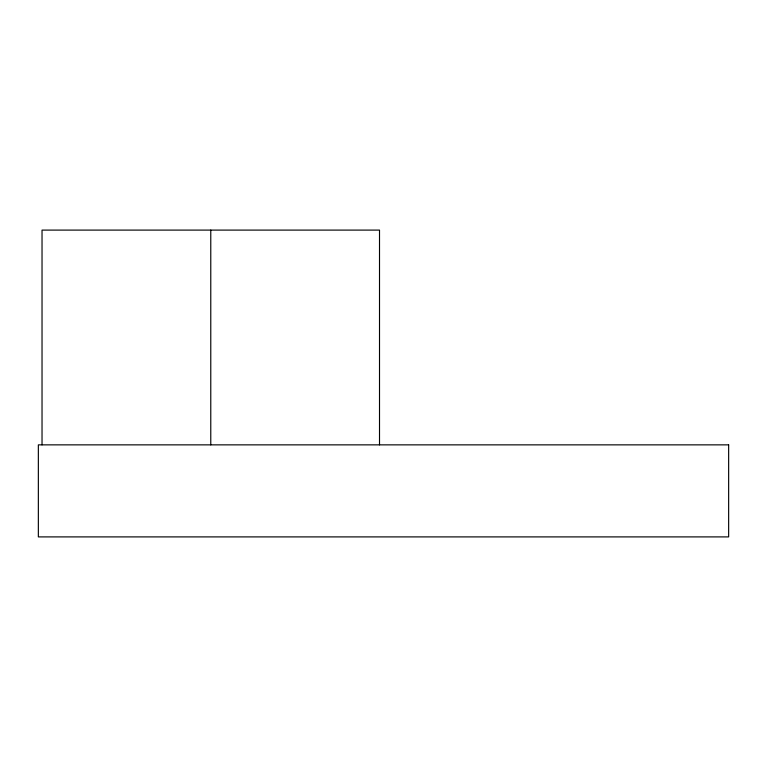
<?xml version="1.0" encoding="UTF-8"?>
<svg xmlns="http://www.w3.org/2000/svg" width="767" height="767" viewBox="0 0 767 767"><rect width="100%" height="100%" fill="white"/><g stroke="black" fill="none" stroke-linecap="round" stroke-linejoin="round"><path stroke-width="1.15" d="M379.512 444.86L379.512 230.1L42.032 230.1L42.032 444.86M210.772 230.1L210.772 444.86M728.65 444.86L38.35 444.86L38.35 536.9L728.65 536.9L728.65 444.86"/></g></svg>
